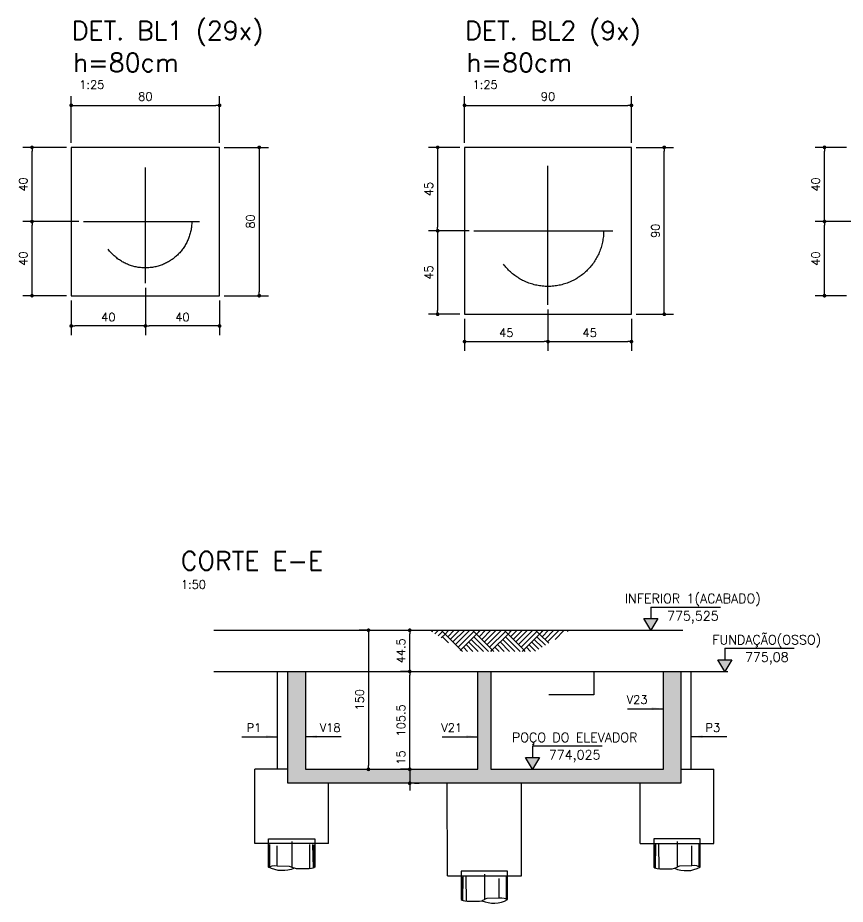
# Model space of a CAD drawing. Extents: x -39962 to 11287, y 23324 to 41277.
# Drawn here: x 4589 to 5481, y 24391 to 25348 of the extents above; entities that cross this region are included whole.
import ezdxf
from ezdxf.enums import TextEntityAlignment as Align

# ---------------------------------------------------------------- set-up
doc = ezdxf.new("R2010")
doc.units = 0
doc.header["$LTSCALE"] = 25
doc.header["$MEASUREMENT"] = 0
doc.linetypes.add('ESTILO_TQS_0002', pattern=[0.4, 0.1, -0.3])
doc.layers.get('0').update_dxf_attribs({"linetype": 'CONTINUOUS'})
doc.layers.get('Defpoints').update_dxf_attribs({"linetype": 'CONTINUOUS'})
for name, color, linetype in [('228', 2, 'CONTINUOUS'), ('BLOCO', 3, 'CONTINUOUS'), ('COTA', 1, 'CONTINUOUS'), ('ESTACA', 1, 'ESTILO_TQS_0002'), ('H2', 252, 'CONTINUOUS'), ('H6', 1, 'CONTINUOUS'), ('LINHA_FINA', 1, 'CONTINUOUS'), ('PENA_1', 1, 'CONTINUOUS'), ('PENA_2', 2, 'CONTINUOUS'), ('PENA_3', 3, 'CONTINUOUS'), ('PENA_6', 6, 'CONTINUOUS'), ('T1', 2, 'CONTINUOUS'), ('T3', 4, 'CONTINUOUS'), ('TEXTO', 3, 'CONTINUOUS'), ('VIGAT', 3, 'ESTILO_TQS_0002')]:
    doc.layers.add(name, color=color, linetype=linetype)
doc.styles.add('COTA', font='romans.shx')
doc.styles.add('TEXTO', font='romans.shx', dxfattribs={"height": 10})
doc.styles.add('Texto1', font='romans.shx', dxfattribs={"height": 9})
doc.styles.add('Texto3', font='romans.shx', dxfattribs={"height": 20})
doc.dimstyles.new('forma', dxfattribs={"dimscale": 5, "dimtxt": 1.8, "dimasz": 0.8, "dimexe": 2, "dimexo": 1, "dimgap": 1, "dimtad": 1, "dimdec": 1, "dimzin": 9, "dimdsep": 46, "dimtxsty": 'COTA', "dimblk1": 'DOT', "dimblk2": 'DOT', "dimsah": 1, "dimcen": 0, "dimdle": 1, "dimclrd": 256, "dimclre": 256, "dimclrt": 2, "dimadec": 0, "dimazin": 0, "dimtfac": 1, "dimtdec": 0, "dimtmove": 0, "dimatfit": 3, "dimfxl": 1, "dimtolj": 1, "dimtzin": 0, "dimarcsym": 0})

# ---------------------------------------------------------------- blocks, each defined once
blk = doc.blocks.new('_EST50')
at = {"layer": 'ESTACA', "linetype": 'ESTILO_TQS_0002'}
for p, q in [((0, -1.333), (0, 1.333)), ((-1.333, 0), (1.333, 0))]:
    blk.add_line(p, q, dxfattribs=at)
blk.add_circle((0, 0), 1, dxfattribs=at)
blk = doc.blocks.new('_Dot')
at = {"color": 0, "linetype": 'ByBlock', "lineweight": -2}
blk.add_line((-0.5, 0), (-1, 0), dxfattribs=at)
at = {"color": 0, "linetype": 'ByBlock', "const_width": 0.5}
blk.add_lwpolyline([(-0.25, 0, 1), (0.25, 0, 1)], format="xyb", close=True, dxfattribs=at)
blk = doc.blocks.new('*D194')
at = {"layer": 'COTA', "lineweight": -2, "transparency": 16777216}
for p, q in [((5009.77, 24642.49), (5001.66, 24642.49)), ((5011.66, 24540.99), (5011.66, 24638.49)), ((5009.77, 24536.99), (5001.66, 24536.99))]:
    blk.add_line(p, q, dxfattribs=at)
at = {"layer": 'Defpoints', "color": 0, "transparency": 16777216}
for p in [(5011.66, 24642.49), (5014.77, 24642.49), (5014.77, 24536.99)]:
    blk.add_point(p, dxfattribs=at)
at = {"layer": 'COTA', "lineweight": -2, "transparency": 16777216, "xscale": 4, "yscale": 4, "zscale": 4}
for p, rotation in [((5011.66, 24642.49), 90), ((5011.66, 24536.99), 270)]:
    blk.add_blockref('_Dot', p, dxfattribs=dict(at, rotation=rotation))
at = {"layer": 'COTA', "color": 2, "transparency": 16777216, "insert": (5002.16, 24589.74), "char_height": 9, "attachment_point": 5, "rotation": 90, "style": 'COTA'}
blk.add_mtext('\\A1;105.5 ', dxfattribs=at)
blk = doc.blocks.new('*D195')
at = {"layer": 'COTA', "lineweight": -2, "transparency": 16777216}
for p, q in [((5009.77, 24536.99), (5001.66, 24536.99)), ((5011.66, 24540.99), (5011.66, 24544.99)), ((5011.66, 24536.99), (5011.66, 24521.99)), ((5011.66, 24517.99), (5011.66, 24513.99)), ((5016.66, 24521.99), (5021.66, 24521.99))]:
    blk.add_line(p, q, dxfattribs=at)
at = {"layer": 'Defpoints', "color": 0, "transparency": 16777216}
for p in [(5014.77, 24536.99), (5011.66, 24521.99), (5011.66, 24521.99)]:
    blk.add_point(p, dxfattribs=at)
at = {"layer": 'COTA', "lineweight": -2, "transparency": 16777216, "xscale": 4, "yscale": 4, "zscale": 4}
for p, rotation in [((5011.66, 24536.99), 270), ((5011.66, 24521.99), 90)]:
    blk.add_blockref('_Dot', p, dxfattribs=dict(at, rotation=rotation))
at = {"layer": 'COTA', "color": 2, "transparency": 16777216, "insert": (5002.16, 24549.6), "char_height": 9, "attachment_point": 5, "rotation": 90, "style": 'COTA'}
blk.add_mtext('\\A1;15 ', dxfattribs=at)
blk = doc.blocks.new('_EST60')
at = {"layer": 'ESTACA', "linetype": 'ESTILO_TQS_0002'}
for p, q in [((0, -1.333), (0, 1.333)), ((-1.333, 0), (1.333, 0))]:
    blk.add_line(p, q, dxfattribs=at)
blk.add_circle((0, 0), 1, dxfattribs=at)
blk = doc.blocks.new('elevação_d')
at = {"layer": 'LINHA_FINA', "linetype": 'Continuous'}
blk.add_hatch(color=256, dxfattribs=at).paths.add_polyline_path([(0, 0), (1.5, 2.5), (-1.5, 2.5)])
at = {"layer": 'LINHA_FINA'}
for p, q in [((0, 5), (0, 2.5)), ((0, 5), (15, 5)), ((0, 0), (-1.5, 2.5)), ((-1.5, 2.5), (1.5, 2.5)), ((1.5, 2.5), (0, 0))]:
    blk.add_line(p, q, dxfattribs=at)
at = {"layer": 'TEXTO', "linetype": 'Continuous', "style": 'TEXTO'}
for p in [(9.07, 5.25), (9.07, 1.5)]:
    blk.add_attdef('XXXX.XX', text='', height=2, dxfattribs=at).set_placement(p, align=Align.BOTTOM_CENTER)
blk = doc.blocks.new('*D166')
at = {"layer": 'COTA', "lineweight": -2, "transparency": 16777216}
for p, q in [((4646.55, 25212.81), (4646.55, 25263.11)), ((4806.55, 25212.81), (4806.55, 25263.11)), ((4650.55, 25253.11), (4802.55, 25253.11))]:
    blk.add_line(p, q, dxfattribs=at)
at = {"layer": 'Defpoints', "color": 0, "transparency": 16777216}
for p in [(4806.55, 25253.11), (4646.55, 25207.81), (4806.55, 25207.81)]:
    blk.add_point(p, dxfattribs=at)
at = {"layer": 'COTA', "lineweight": -2, "transparency": 16777216, "xscale": 4, "yscale": 4, "zscale": 4, "rotation": 180}
blk.add_blockref('_Dot', (4646.55, 25253.11), dxfattribs=at)
at = {"layer": 'COTA', "lineweight": -2, "transparency": 16777216, "xscale": 4, "yscale": 4, "zscale": 4}
blk.add_blockref('_Dot', (4806.55, 25253.11), dxfattribs=at)
at = {"layer": 'COTA', "color": 2, "transparency": 16777216, "insert": (4726.55, 25262.61), "char_height": 9, "attachment_point": 5, "style": 'COTA'}
blk.add_mtext('\\A1;80 ', dxfattribs=at)
blk = doc.blocks.new('*D167')
at = {"layer": 'COTA', "lineweight": -2, "transparency": 16777216}
for p, q in [((5070.76, 25212.81), (5070.76, 25263.11)), ((5250.76, 25212.81), (5250.76, 25263.11)), ((5074.76, 25253.11), (5246.76, 25253.11))]:
    blk.add_line(p, q, dxfattribs=at)
at = {"layer": 'Defpoints', "color": 0, "transparency": 16777216}
for p in [(5250.76, 25253.11), (5070.76, 25207.81), (5250.76, 25207.81)]:
    blk.add_point(p, dxfattribs=at)
at = {"layer": 'COTA', "lineweight": -2, "transparency": 16777216, "xscale": 4, "yscale": 4, "zscale": 4, "rotation": 180}
blk.add_blockref('_Dot', (5070.76, 25253.11), dxfattribs=at)
at = {"layer": 'COTA', "lineweight": -2, "transparency": 16777216, "xscale": 4, "yscale": 4, "zscale": 4}
blk.add_blockref('_Dot', (5250.76, 25253.11), dxfattribs=at)
at = {"layer": 'COTA', "color": 2, "transparency": 16777216, "insert": (5160.76, 25262.61), "char_height": 9, "attachment_point": 5, "style": 'COTA'}
blk.add_mtext('\\A1;90 ', dxfattribs=at)
blk = doc.blocks.new('*D169')
at = {"layer": 'COTA', "lineweight": -2, "transparency": 16777216}
for p, q in [((4811.55, 25207.81), (4859.33, 25207.81)), ((4849.33, 25203.81), (4849.33, 25051.81)), ((4811.55, 25047.81), (4859.33, 25047.81))]:
    blk.add_line(p, q, dxfattribs=at)
at = {"layer": 'Defpoints', "color": 0, "transparency": 16777216}
for p in [(4806.55, 25207.81), (4806.55, 25047.81), (4849.33, 25047.81)]:
    blk.add_point(p, dxfattribs=at)
at = {"layer": 'COTA', "lineweight": -2, "transparency": 16777216, "xscale": 4, "yscale": 4, "zscale": 4}
for p, rotation in [((4849.33, 25207.81), 90), ((4849.33, 25047.81), 270)]:
    blk.add_blockref('_Dot', p, dxfattribs=dict(at, rotation=rotation))
at = {"layer": 'COTA', "color": 2, "transparency": 16777216, "insert": (4839.83, 25127.81), "char_height": 9, "attachment_point": 5, "rotation": 90, "style": 'COTA'}
blk.add_mtext('\\A1;80 ', dxfattribs=at)
blk = doc.blocks.new('*D170')
at = {"layer": 'COTA', "lineweight": -2, "transparency": 16777216}
for p, q in [((4726.55, 25056.16), (4726.55, 25005.17)), ((4806.55, 25042.81), (4806.55, 25005.17)), ((4802.55, 25015.17), (4730.55, 25015.17))]:
    blk.add_line(p, q, dxfattribs=at)
at = {"layer": 'Defpoints', "color": 0, "transparency": 16777216}
for p in [(4726.55, 25061.16), (4806.55, 25047.81), (4726.55, 25015.17)]:
    blk.add_point(p, dxfattribs=at)
at = {"layer": 'COTA', "lineweight": -2, "transparency": 16777216, "xscale": 4, "yscale": 4, "zscale": 4, "rotation": 180}
blk.add_blockref('_Dot', (4726.55, 25015.17), dxfattribs=at)
at = {"layer": 'COTA', "lineweight": -2, "transparency": 16777216, "xscale": 4, "yscale": 4, "zscale": 4}
blk.add_blockref('_Dot', (4806.55, 25015.17), dxfattribs=at)
at = {"layer": 'COTA', "color": 2, "transparency": 16777216, "insert": (4766.55, 25024.67), "char_height": 9, "attachment_point": 5, "style": 'COTA'}
blk.add_mtext('\\A1;40 ', dxfattribs=at)
blk = doc.blocks.new('*D171')
at = {"layer": 'COTA', "lineweight": -2, "transparency": 16777216}
for p, q in [((4726.55, 25056.16), (4726.55, 25005.17)), ((4646.55, 25042.81), (4646.55, 25005.17)), ((4722.55, 25015.17), (4650.55, 25015.17))]:
    blk.add_line(p, q, dxfattribs=at)
at = {"layer": 'Defpoints', "color": 0, "transparency": 16777216}
for p in [(4726.55, 25061.16), (4646.55, 25047.81), (4646.55, 25015.17)]:
    blk.add_point(p, dxfattribs=at)
at = {"layer": 'COTA', "lineweight": -2, "transparency": 16777216, "xscale": 4, "yscale": 4, "zscale": 4, "rotation": 180}
blk.add_blockref('_Dot', (4646.55, 25015.17), dxfattribs=at)
at = {"layer": 'COTA', "lineweight": -2, "transparency": 16777216, "xscale": 4, "yscale": 4, "zscale": 4}
blk.add_blockref('_Dot', (4726.55, 25015.17), dxfattribs=at)
at = {"layer": 'COTA', "color": 2, "transparency": 16777216, "insert": (4686.55, 25024.67), "char_height": 9, "attachment_point": 5, "style": 'COTA'}
blk.add_mtext('\\A1;40 ', dxfattribs=at)
blk = doc.blocks.new('*D172')
at = {"layer": 'COTA', "lineweight": -2, "transparency": 16777216}
for p, q in [((4654.9, 25127.81), (4594.28, 25127.81)), ((4604.28, 25051.81), (4604.28, 25123.81)), ((4641.55, 25047.81), (4594.28, 25047.81))]:
    blk.add_line(p, q, dxfattribs=at)
at = {"layer": 'Defpoints', "color": 0, "transparency": 16777216}
for p in [(4604.28, 25127.81), (4659.9, 25127.81), (4646.55, 25047.81)]:
    blk.add_point(p, dxfattribs=at)
at = {"layer": 'COTA', "lineweight": -2, "transparency": 16777216, "xscale": 4, "yscale": 4, "zscale": 4}
for p, rotation in [((4604.28, 25127.81), 90), ((4604.28, 25047.81), 270)]:
    blk.add_blockref('_Dot', p, dxfattribs=dict(at, rotation=rotation))
at = {"layer": 'COTA', "color": 2, "transparency": 16777216, "insert": (4594.78, 25087.81), "char_height": 9, "attachment_point": 5, "rotation": 90, "style": 'COTA'}
blk.add_mtext('\\A1;40 ', dxfattribs=at)
blk = doc.blocks.new('*D173')
at = {"layer": 'COTA', "lineweight": -2, "transparency": 16777216}
for p, q in [((4641.55, 25207.81), (4594.28, 25207.81)), ((4604.28, 25131.81), (4604.28, 25203.81)), ((4654.9, 25127.81), (4594.28, 25127.81))]:
    blk.add_line(p, q, dxfattribs=at)
at = {"layer": 'Defpoints', "color": 0, "transparency": 16777216}
for p in [(4604.28, 25207.81), (4646.55, 25207.81), (4659.9, 25127.81)]:
    blk.add_point(p, dxfattribs=at)
at = {"layer": 'COTA', "lineweight": -2, "transparency": 16777216, "xscale": 4, "yscale": 4, "zscale": 4}
for p, rotation in [((4604.28, 25207.81), 90), ((4604.28, 25127.81), 270)]:
    blk.add_blockref('_Dot', p, dxfattribs=dict(at, rotation=rotation))
at = {"layer": 'COTA', "color": 2, "transparency": 16777216, "insert": (4594.78, 25167.81), "char_height": 9, "attachment_point": 5, "rotation": 90, "style": 'COTA'}
blk.add_mtext('\\A1;40 ', dxfattribs=at)
blk = doc.blocks.new('*D174')
at = {"layer": 'COTA', "lineweight": -2, "transparency": 16777216}
for p, q in [((5065.76, 25207.81), (5031.75, 25207.81)), ((5041.75, 25203.81), (5041.75, 25121.81)), ((5075.78, 25117.81), (5031.75, 25117.81))]:
    blk.add_line(p, q, dxfattribs=at)
at = {"layer": 'Defpoints', "color": 0, "transparency": 16777216}
for p in [(5070.76, 25207.81), (5041.75, 25117.81), (5080.78, 25117.81)]:
    blk.add_point(p, dxfattribs=at)
at = {"layer": 'COTA', "lineweight": -2, "transparency": 16777216, "xscale": 4, "yscale": 4, "zscale": 4}
for p, rotation in [((5041.75, 25207.81), 90), ((5041.75, 25117.81), 270)]:
    blk.add_blockref('_Dot', p, dxfattribs=dict(at, rotation=rotation))
at = {"layer": 'COTA', "color": 2, "transparency": 16777216, "insert": (5032.25, 25162.81), "char_height": 9, "attachment_point": 5, "rotation": 90, "style": 'COTA'}
blk.add_mtext('\\A1;45 ', dxfattribs=at)
blk = doc.blocks.new('*D175')
at = {"layer": 'COTA', "lineweight": -2, "transparency": 16777216}
for p, q in [((5075.78, 25117.81), (5031.75, 25117.81)), ((5041.75, 25113.81), (5041.75, 25031.81)), ((5065.76, 25027.81), (5031.75, 25027.81))]:
    blk.add_line(p, q, dxfattribs=at)
at = {"layer": 'Defpoints', "color": 0, "transparency": 16777216}
for p in [(5080.78, 25117.81), (5041.75, 25027.81), (5070.76, 25027.81)]:
    blk.add_point(p, dxfattribs=at)
at = {"layer": 'COTA', "lineweight": -2, "transparency": 16777216, "xscale": 4, "yscale": 4, "zscale": 4}
for p, rotation in [((5041.75, 25117.81), 90), ((5041.75, 25027.81), 270)]:
    blk.add_blockref('_Dot', p, dxfattribs=dict(at, rotation=rotation))
at = {"layer": 'COTA', "color": 2, "transparency": 16777216, "insert": (5032.25, 25072.81), "char_height": 9, "attachment_point": 5, "rotation": 90, "style": 'COTA'}
blk.add_mtext('\\A1;45 ', dxfattribs=at)
blk = doc.blocks.new('*D176')
at = {"layer": 'COTA', "lineweight": -2, "transparency": 16777216}
for p, q in [((5160.76, 25032.83), (5160.76, 24988.32)), ((5070.76, 25022.81), (5070.76, 24988.32)), ((5074.76, 24998.32), (5156.76, 24998.32))]:
    blk.add_line(p, q, dxfattribs=at)
at = {"layer": 'Defpoints', "color": 0, "transparency": 16777216}
for p in [(5160.76, 25037.83), (5070.76, 25027.81), (5160.76, 24998.32)]:
    blk.add_point(p, dxfattribs=at)
at = {"layer": 'COTA', "lineweight": -2, "transparency": 16777216, "xscale": 4, "yscale": 4, "zscale": 4, "rotation": 180}
blk.add_blockref('_Dot', (5070.76, 24998.32), dxfattribs=at)
at = {"layer": 'COTA', "lineweight": -2, "transparency": 16777216, "xscale": 4, "yscale": 4, "zscale": 4}
blk.add_blockref('_Dot', (5160.76, 24998.32), dxfattribs=at)
at = {"layer": 'COTA', "color": 2, "transparency": 16777216, "insert": (5115.76, 25007.82), "char_height": 9, "attachment_point": 5, "style": 'COTA'}
blk.add_mtext('\\A1;45 ', dxfattribs=at)
blk = doc.blocks.new('*D177')
at = {"layer": 'COTA', "lineweight": -2, "transparency": 16777216}
for p, q in [((5160.76, 25032.83), (5160.76, 24988.32)), ((5250.76, 25022.81), (5250.76, 24988.32)), ((5164.76, 24998.32), (5246.76, 24998.32))]:
    blk.add_line(p, q, dxfattribs=at)
at = {"layer": 'Defpoints', "color": 0, "transparency": 16777216}
for p in [(5160.76, 25037.83), (5250.76, 25027.81), (5250.76, 24998.32)]:
    blk.add_point(p, dxfattribs=at)
at = {"layer": 'COTA', "lineweight": -2, "transparency": 16777216, "xscale": 4, "yscale": 4, "zscale": 4, "rotation": 180}
blk.add_blockref('_Dot', (5160.76, 24998.32), dxfattribs=at)
at = {"layer": 'COTA', "lineweight": -2, "transparency": 16777216, "xscale": 4, "yscale": 4, "zscale": 4}
blk.add_blockref('_Dot', (5250.76, 24998.32), dxfattribs=at)
at = {"layer": 'COTA', "color": 2, "transparency": 16777216, "insert": (5205.76, 25007.82), "char_height": 9, "attachment_point": 5, "style": 'COTA'}
blk.add_mtext('\\A1;45 ', dxfattribs=at)
blk = doc.blocks.new('*D178')
at = {"layer": 'COTA', "lineweight": -2, "transparency": 16777216}
for p, q in [((5255.76, 25207.81), (5296.15, 25207.81)), ((5286.15, 25031.81), (5286.15, 25203.81)), ((5255.76, 25027.81), (5296.15, 25027.81))]:
    blk.add_line(p, q, dxfattribs=at)
at = {"layer": 'Defpoints', "color": 0, "transparency": 16777216}
for p in [(5250.76, 25207.81), (5286.15, 25207.81), (5250.76, 25027.81)]:
    blk.add_point(p, dxfattribs=at)
at = {"layer": 'COTA', "lineweight": -2, "transparency": 16777216, "xscale": 4, "yscale": 4, "zscale": 4}
for p, rotation in [((5286.15, 25207.81), 90), ((5286.15, 25027.81), 270)]:
    blk.add_blockref('_Dot', p, dxfattribs=dict(at, rotation=rotation))
at = {"layer": 'COTA', "color": 2, "transparency": 16777216, "insert": (5276.65, 25117.81), "char_height": 9, "attachment_point": 5, "rotation": 90, "style": 'COTA'}
blk.add_mtext('\\A1;90 ', dxfattribs=at)
blk = doc.blocks.new('*D183')
at = {"layer": 'COTA', "lineweight": -2, "transparency": 16777216}
for p, q in [((5495.99, 25127.81), (5448.98, 25127.81)), ((5458.98, 25051.81), (5458.98, 25123.81)), ((5482.64, 25047.81), (5448.98, 25047.81))]:
    blk.add_line(p, q, dxfattribs=at)
at = {"layer": 'Defpoints', "color": 0, "transparency": 16777216}
for p in [(5458.98, 25127.81), (5500.99, 25127.81), (5487.64, 25047.81)]:
    blk.add_point(p, dxfattribs=at)
at = {"layer": 'COTA', "lineweight": -2, "transparency": 16777216, "xscale": 4, "yscale": 4, "zscale": 4}
for p, rotation in [((5458.98, 25127.81), 90), ((5458.98, 25047.81), 270)]:
    blk.add_blockref('_Dot', p, dxfattribs=dict(at, rotation=rotation))
at = {"layer": 'COTA', "color": 2, "transparency": 16777216, "insert": (5449.48, 25087.81), "char_height": 9, "attachment_point": 5, "rotation": 90, "style": 'COTA'}
blk.add_mtext('\\A1;40 ', dxfattribs=at)
blk = doc.blocks.new('*D184')
at = {"layer": 'COTA', "lineweight": -2, "transparency": 16777216}
for p, q in [((5482.64, 25207.81), (5448.98, 25207.81)), ((5458.98, 25131.81), (5458.98, 25203.81)), ((5495.99, 25127.81), (5448.98, 25127.81))]:
    blk.add_line(p, q, dxfattribs=at)
at = {"layer": 'Defpoints', "color": 0, "transparency": 16777216}
for p in [(5458.98, 25207.81), (5487.64, 25207.81), (5500.99, 25127.81)]:
    blk.add_point(p, dxfattribs=at)
at = {"layer": 'COTA', "lineweight": -2, "transparency": 16777216, "xscale": 4, "yscale": 4, "zscale": 4}
for p, rotation in [((5458.98, 25207.81), 90), ((5458.98, 25127.81), 270)]:
    blk.add_blockref('_Dot', p, dxfattribs=dict(at, rotation=rotation))
at = {"layer": 'COTA', "color": 2, "transparency": 16777216, "insert": (5449.48, 25167.81), "char_height": 9, "attachment_point": 5, "rotation": 90, "style": 'COTA'}
blk.add_mtext('\\A1;40 ', dxfattribs=at)
blk = doc.blocks.new('ss')
at = {"layer": 'LINHA_FINA'}
blk.add_solid([(0, 0), (-2.5, -0.29), (-2.5, 0.3)], dxfattribs=at)
blk = doc.blocks.new('A$Cfeb4b014')
at = {"layer": 'PENA_1'}
for p, q in [((0, 29.32), (58.33, 29.32)), ((54.17, 34.32), (4.17, 34.32)), ((4.17, 34.32), (4.17, 29.08)), ((4.17, 29.08), (4.17, 3.74)), ((29.22, 31.38), (29.17, 3.75)), ((53.77, 3.93), (53.77, 29.56)), ((54.17, 29.08), (54.17, 34.32)), ((54.17, 3.75), (54.17, 29.08)), ((4.73, 3.48), (5.06, 28.02)), ((5.83, 3.01), (6.33, 28.35)), ((9.85, 2.02), (9.62, 28.24)), ((45.1, 5.37), (45.09, 26.7)), ((52.89, 4.33), (52.88, 28.35))]:
    blk.add_line(p, q, dxfattribs=at)
for points in [[(4.17, 3.74), (5.29, 3.22), (6.38, 2.81), (7.9, 2.38), (10.44, 2.03), (23.96, 2.12), (26.4, 2.63), (27.58, 3.03), (29.17, 3.75)], [(54.17, 3.75), (53.05, 4.27), (51.96, 4.68), (50.44, 5.11), (47.89, 5.46), (45.1, 5.37), (31.94, 4.86), (30.76, 4.46), (29.17, 3.75)]]:
    blk.add_lwpolyline(points, dxfattribs=at)
blk.add_arc((39.12, 32.09), 32.09, 246.63435, 297.96273, dxfattribs=at)
blk = doc.blocks.new('*D290')
at = {"layer": 'COTA', "lineweight": -2, "transparency": 16777216}
for p, q in [((5011.66, 24646.49), (5011.66, 24682.99)), ((5013.86, 24686.99), (5021.66, 24686.99)), ((5009.77, 24642.49), (5001.66, 24642.49))]:
    blk.add_line(p, q, dxfattribs=at)
at = {"layer": 'Defpoints', "color": 0, "transparency": 16777216}
for p in [(5008.86, 24686.99), (5011.66, 24686.99), (5014.77, 24642.49)]:
    blk.add_point(p, dxfattribs=at)
at = {"layer": 'COTA', "lineweight": -2, "transparency": 16777216, "xscale": 4, "yscale": 4, "zscale": 4}
for p, rotation in [((5011.66, 24686.99), 90), ((5011.66, 24642.49), 270)]:
    blk.add_blockref('_Dot', p, dxfattribs=dict(at, rotation=rotation))
at = {"layer": 'COTA', "color": 2, "transparency": 16777216, "insert": (5002.16, 24664.74), "char_height": 9, "attachment_point": 5, "rotation": 90, "style": 'COTA'}
blk.add_mtext('\\A1;44.5 ', dxfattribs=at)
blk = doc.blocks.new('*D291')
at = {"layer": 'COTA', "lineweight": -2, "transparency": 16777216}
for p, q in [((4967.81, 24686.99), (4957.15, 24686.99)), ((4967.15, 24682.99), (4967.15, 24540.99)), ((4970.85, 24536.99), (4977.15, 24536.99))]:
    blk.add_line(p, q, dxfattribs=at)
at = {"layer": 'Defpoints', "color": 0, "transparency": 16777216}
for p in [(4972.81, 24686.99), (4965.85, 24536.99), (4967.15, 24536.99)]:
    blk.add_point(p, dxfattribs=at)
at = {"layer": 'COTA', "lineweight": -2, "transparency": 16777216, "xscale": 4, "yscale": 4, "zscale": 4}
for p, rotation in [((4967.15, 24686.99), 90), ((4967.15, 24536.99), 270)]:
    blk.add_blockref('_Dot', p, dxfattribs=dict(at, rotation=rotation))
at = {"layer": 'COTA', "color": 2, "transparency": 16777216, "insert": (4957.65, 24611.99), "char_height": 9, "attachment_point": 5, "rotation": 90, "style": 'COTA'}
blk.add_mtext('\\A1;150 ', dxfattribs=at)

msp = doc.modelspace()

# ---------------------------------------------------------------- hatches: boundary and pattern name
at = {"layer": 'H2'}
msp.add_hatch(color=256, dxfattribs=at).paths.add_polyline_path([(4880.19, 24642.49), (4899.19, 24642.49), (4899.19, 24536.99), (5085.19, 24536.99), (5085.19, 24642.49), (5099.19, 24642.49), (5099.19, 24536.99), (5285.19, 24536.99), (5285.19, 24642.49), (5304.19, 24642.49), (5304.19, 24521.99), (4880.19, 24521.99)])
at = {"layer": 'H6'}
h = msp.add_hatch(dxfattribs=at)
h.set_pattern_fill('AR-PARQ1', color=256, scale=2, angle=45, style=0)
h.set_pattern_definition([(135, (94.327, 143.362), (-33.941125, 0), [24, -24]), (135, (97.156, 146.19), (-33.941125, 0), [24, -24]), (135, (99.984, 149.018), (-33.941125, 0), [24, -24]), (135, (102.813, 151.847), (-33.941125, 0), [24, -24]), (135, (105.641, 154.675), (-33.941125, 0), [24, -24]), (135, (108.47, 157.504), (-33.941125, 0), [24, -24]), (135, (111.298, 160.332), (-33.941125, 0), [24, -24]), (45, (77.357, 160.332), (33.941125, 0), [24, -24]), (45, (74.529, 163.16), (33.941125, 0), [24, -24]), (45, (71.7, 165.99), (33.941125, 0), [24, -24]), (45, (68.872, 168.817), (33.941125, 0), [24, -24]), (45, (66.043, 171.646), (33.941125, 0), [24, -24]), (45, (63.215, 174.474), (33.941125, 0), [24, -24]), (45, (60.386, 177.303), (33.941125, 0), [24, -24])])
h.paths.add_polyline_path([(5147.09, 24664.16), (5184.83, 24686.99), (5032.96, 24686.99), (5067.42, 24664.16)])

# ---------------------------------------------------------------- linework, layer by layer
at = {"layer": 'BLOCO', "linetype": 'Continuous'}
for points in [[(4646.55, 25047.81), (4806.55, 25047.81), (4806.55, 25207.81), (4646.55, 25207.81), (4646.55, 25047.81)], [(5070.76, 25027.81), (5250.76, 25027.81), (5250.76, 25207.81), (5070.76, 25207.81), (5070.76, 25027.81)]]:
    msp.add_lwpolyline(points, dxfattribs=at)
at = {"layer": 'COTA'}
for p, q in [((4800.22, 24686.99), (5306.22, 24686.99)), ((4800.22, 24642.49), (5354.89, 24642.49)), ((5210.07, 24642.49), (5210.07, 24617.49)), ((5210.07, 24617.49), (5161.66, 24617.49))]:
    msp.add_line(p, q, dxfattribs=at)
at = {"layer": 'LINHA_FINA'}
for p, q in [((5246.66, 24602.38), (5285.19, 24602.38)), ((4830.66, 24572.19), (4869.19, 24572.19)), ((4937.72, 24572.19), (4899.19, 24572.19)), ((5046.66, 24572.19), (5085.19, 24572.19)), ((5353.72, 24572.19), (5315.19, 24572.19))]:
    msp.add_line(p, q, dxfattribs=at)
at = {"layer": 'PENA_1'}
for p, q in [((4869.19, 24536.99), (4869.19, 24642.49)), ((5315.19, 24536.99), (5315.19, 24642.49))]:
    msp.add_line(p, q, dxfattribs=at)
at = {"layer": 'PENA_2'}
for p, q in [((4844.69, 24456.99), (4844.69, 24536.99)), ((4880.19, 24536.99), (4844.69, 24536.99)), ((5304.19, 24536.99), (5339.69, 24536.99)), ((5339.69, 24456.99), (5339.69, 24536.99)), ((4924.19, 24456.99), (4924.19, 24521.99)), ((5052.25, 24421.99), (5052.19, 24521.99)), ((5132.25, 24421.99), (5132.19, 24521.99)), ((5260.19, 24456.99), (5260.19, 24521.99)), ((4924.19, 24456.99), (4844.69, 24456.99)), ((5260.19, 24456.99), (5339.69, 24456.99)), ((5052.25, 24421.95), (5132.25, 24421.99))]:
    msp.add_line(p, q, dxfattribs=at)
at = {"layer": 'PENA_3'}
msp.add_lwpolyline([(4880.19, 24642.49), (4899.19, 24642.49), (4899.19, 24536.99), (5085.19, 24536.99), (5085.19, 24642.49), (5099.19, 24642.49), (5099.19, 24536.99), (5285.19, 24536.99), (5285.19, 24642.49), (5304.19, 24642.49), (5304.19, 24521.99), (4880.19, 24521.99), (4880.19, 24642.49)], dxfattribs=at)

# ---------------------------------------------------------------- block references
at = {"layer": '228', "linetype": 'Continuous', "zscale": 2}
for name, p, xscale, yscale in [('_EST60', (5160.76, 25117.81), 60, 60), ('_EST50', (4726.55, 25127.81), 50, 50)]:
    msp.add_blockref(name, p, dxfattribs=dict(at, xscale=xscale, yscale=yscale))
at = {"layer": 'PENA_1', "xscale": -1}
msp.add_blockref('A$Cfeb4b014', (4913.61, 24427.67), dxfattribs=at)
at = {"layer": 'PENA_1'}
for p in [(5270.77, 24427.67), (5063.03, 24392.67)]:
    msp.add_blockref('A$Cfeb4b014', p, dxfattribs=at)
at = {"layer": 'PENA_6', "yscale": 5, "zscale": 5}
for p, xscale in [((5285.19, 24602.38), 5), ((4869.19, 24572.19), 5), ((4899.19, 24572.19), -5), ((5085.19, 24572.19), 5), ((5315.19, 24572.19), -5)]:
    msp.add_blockref('ss', p, dxfattribs=dict(at, xscale=xscale))
at = {"layer": 'VIGAT'}
ref = msp.add_blockref('elevação_d', (5271.64, 24686.99), dxfattribs=dict(at, xscale=5, yscale=5, zscale=5))
ref.add_attrib('XXXX.XX', 'INFERIOR 1(ACABADO)', dxfattribs={"layer": 'TEXTO', "linetype": 'Continuous', "height": 10, "style": 'TEXTO'}).set_placement((5316.99, 24713.24), align=Align.BOTTOM_CENTER)
ref.add_attrib('XXXX.XX', '775,525', dxfattribs={"layer": 'TEXTO', "linetype": 'Continuous', "height": 10, "style": 'TEXTO'}).set_placement((5316.99, 24694.49), align=Align.BOTTOM_CENTER)
ref = msp.add_blockref('elevação_d', (5351.36, 24642.49), dxfattribs=dict(at, xscale=5, yscale=5, zscale=5))
ref.add_attrib('XXXX.XX', 'FUNDAÇÃO(OSSO)', dxfattribs={"layer": 'TEXTO', "linetype": 'Continuous', "height": 10, "style": 'TEXTO'}).set_placement((5396.72, 24668.74), align=Align.BOTTOM_CENTER)
ref.add_attrib('XXXX.XX', '775,08', dxfattribs={"layer": 'TEXTO', "linetype": 'Continuous', "height": 10, "style": 'TEXTO'}).set_placement((5396.72, 24649.99), align=Align.BOTTOM_CENTER)
ref = msp.add_blockref('elevação_d', (5144.15, 24537.15), dxfattribs=dict(at, xscale=5, yscale=5, zscale=5))
ref.add_attrib('XXXX.XX', 'POÇO DO ELEVADOR', dxfattribs={"layer": 'TEXTO', "linetype": 'Continuous', "height": 10, "style": 'TEXTO'}).set_placement((5189.51, 24563.4), align=Align.BOTTOM_CENTER)
ref.add_attrib('XXXX.XX', '774,025', dxfattribs={"layer": 'TEXTO', "linetype": 'Continuous', "height": 10, "style": 'TEXTO'}).set_placement((5189.51, 24544.65), align=Align.BOTTOM_CENTER)

# ---------------------------------------------------------------- texts
at = {"layer": 'T1', "style": 'Texto1'}
for s, p in [('1:25', (4655.31, 25270.95)), ('1:25', (5079.53, 25270.95)), ('1:50', (4764.9, 24731.83)), ('V23', (5245.69, 24607.63)), ('P1', (4835.69, 24577.44)), ('V21', (5045.69, 24577.44))]:
    msp.add_text(s, height=9, dxfattribs=at).set_placement(p)
for s, p in [('V18', (4914.7, 24577.44)), ('P3', (5330.7, 24577.44))]:
    msp.add_text(s, height=9, rotation=360, dxfattribs=at).set_placement(p)
at = {"layer": 'T3', "style": 'Texto3'}
for s, p in [('DET. BL1 (29x)', (4647.15, 25323.81)), ('DET. BL2 (9x)', (5071.37, 25323.81)), ('h=80cm', (4648.51, 25289.29)), ('h=80cm', (5072.72, 25289.29)), ('CORTE E-E', (4764.76, 24751.9))]:
    msp.add_text(s, height=20, dxfattribs=at).set_placement(p)

# ---------------------------------------------------------------- dimensions: what is measured, and where the dimension line sits
at = {"layer": 'COTA'}
for base, p1, p2, override, picture, middle in [((4806.55, 25253.11), (4646.55, 25207.81), (4806.55, 25207.81), {"dimlfac": 0.5, "dimpost": ' '}, '*D166', (4726.55, 25262.61)), ((5250.76, 25253.11), (5070.76, 25207.81), (5250.76, 25207.81), {"dimlfac": 0.5, "dimpost": ' ', "dimtmove": 1}, '*D167', (5160.76, 25262.61)), ((4646.55, 25015.17), (4726.55, 25061.16), (4646.55, 25047.81), {"dimlfac": 0.5, "dimpost": ' ', "dimtmove": 1}, '*D171', (4686.55, 25024.67)), ((4726.55, 25015.17), (4806.55, 25047.81), (4726.55, 25061.16), {"dimlfac": 0.5, "dimpost": ' '}, '*D170', (4766.55, 25024.67)), ((5160.76, 24998.32), (5070.76, 25027.81), (5160.76, 25037.83), {"dimlfac": 0.5, "dimpost": ' '}, '*D176', (5115.76, 25007.82)), ((5250.76, 24998.32), (5160.76, 25037.83), (5250.76, 25027.81), {"dimlfac": 0.5, "dimpost": ' ', "dimtmove": 1}, '*D177', (5205.76, 25007.82))]:
    dim = msp.add_linear_dim(base=base, p1=p1, p2=p2, dimstyle='forma', override=override, dxfattribs=at)
    dim.commit()
    dim.dimension.update_dxf_attribs({"geometry": picture, "text_midpoint": middle})
for base, p1, p2, override, picture, middle in [((4604.28, 25207.81), (4659.9, 25127.81), (4646.55, 25207.81), {"dimlfac": 0.5, "dimpost": ' ', "dimtmove": 1}, '*D173', (4594.78, 25167.81)), ((4849.33, 25047.81), (4806.55, 25207.81), (4806.55, 25047.81), {"dimlfac": 0.5, "dimpost": ' '}, '*D169', (4839.83, 25127.81)), ((5041.75, 25117.81), (5070.76, 25207.81), (5080.78, 25117.81), {"dimlfac": 0.5, "dimpost": ' '}, '*D174', (5032.25, 25162.81)), ((5286.15, 25207.81), (5250.76, 25027.81), (5250.76, 25207.81), {"dimlfac": 0.5, "dimpost": ' '}, '*D178', (5276.65, 25117.81)), ((5458.98, 25207.81), (5500.99, 25127.81), (5487.64, 25207.81), {"dimlfac": 0.5, "dimpost": ' ', "dimtmove": 1}, '*D184', (5449.48, 25167.81)), ((4604.28, 25127.81), (4646.55, 25047.81), (4659.9, 25127.81), {"dimlfac": 0.5, "dimpost": ' '}, '*D172', (4594.78, 25087.81)), ((5458.98, 25127.81), (5487.64, 25047.81), (5500.99, 25127.81), {"dimlfac": 0.5, "dimpost": ' '}, '*D183', (5449.48, 25087.81)), ((5041.75, 25027.81), (5080.78, 25117.81), (5070.76, 25027.81), {"dimlfac": 0.5, "dimpost": ' ', "dimtmove": 1}, '*D175', (5032.25, 25072.81)), ((4967.15, 24536.99), (4972.81, 24686.99), (4965.85, 24536.99), {"dimpost": ' '}, '*D291', (4957.65, 24611.99)), ((5011.66, 24686.99), (5014.77, 24642.49), (5008.86, 24686.99), {"dimpost": ' ', "dimtmove": 1}, '*D290', (5002.16, 24664.74)), ((5011.66, 24642.49), (5014.77, 24536.99), (5014.77, 24642.49), {"dimpost": ' '}, '*D194', (5002.16, 24589.74))]:
    dim = msp.add_linear_dim(base=base, p1=p1, p2=p2, angle=90, dimstyle='forma', override=override, dxfattribs=at)
    dim.commit()
    dim.dimension.update_dxf_attribs({"geometry": picture, "text_midpoint": middle})
dim = msp.add_linear_dim(base=(5011.66, 24521.99), p1=(5014.77, 24536.99), p2=(5011.66, 24521.99), angle=90, dimstyle='forma', override={"dimpost": ' ', "dimtmove": 1}, dxfattribs=at)
dim.commit()
dim.dimension.update_dxf_attribs({"geometry": '*D195', "text_midpoint": (5011.66, 24549.6), "dimtype": 128})

doc.saveas('drawing.dxf')
